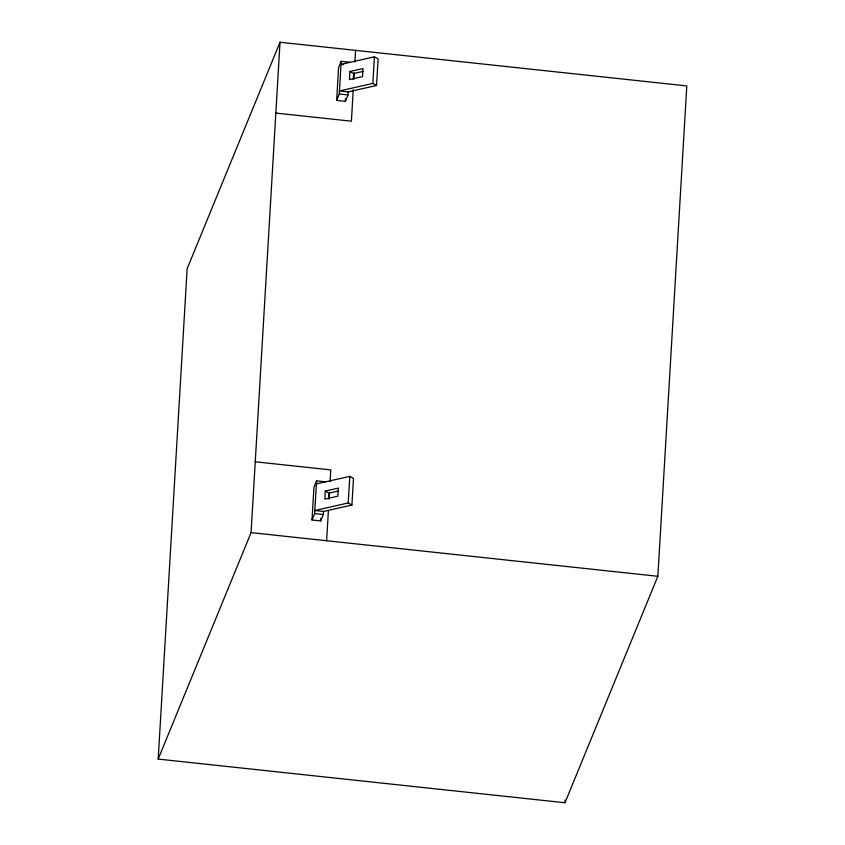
<?xml version="1.0" encoding="UTF-8"?>
<svg xmlns="http://www.w3.org/2000/svg" width="845" height="845" viewBox="0 0 845 845"><rect width="100%" height="100%" fill="white"/><g stroke="black" fill="none" stroke-linecap="round" stroke-linejoin="round"><path stroke-width="1.27" d="M158.195 759.085L187.146 268.71L280.022 42.25L686.805 85.915L657.854 576.29L564.978 802.75L158.195 759.085L251.071 532.625L280.022 42.25M343.514 64.632L341.021 64.368L374.409 56.816L378.116 58.886L376.543 85.472L348.172 91.894L347.992 94.946L345.362 101.358L336.648 100.418L338.57 67.727L341.2 61.315L349.925 62.255M316.4 483.921L349.788 476.369L353.485 478.439L351.911 505.035L323.54 511.447L323.36 514.499L320.73 520.911L312.016 519.971L313.949 487.28L316.579 480.868L325.293 481.808M336.648 100.418L339.278 94.006L341.2 61.315M312.016 519.971L314.646 513.559L316.579 480.868M345.362 101.358L345.52 98.738M320.73 520.911L320.889 518.291M349.936 71.487L349.46 79.557L362.516 76.599L362.991 68.54L349.936 71.487L353.632 73.557L363.128 71.413M325.304 491.051L324.829 499.11L337.884 496.163L338.359 488.093L325.304 491.051L329.011 493.121L338.496 490.966M353.294 79.324L353.632 73.557M328.663 498.877L329.011 493.121M326.614 540.726L328.399 510.56M329.096 498.761L329.487 492.202M330.099 481.703L330.796 469.904L255.253 461.792M353.252 89.707L351.393 121.194L275.85 113.082M353.865 79.219L354.256 72.659M354.879 62.16L355.576 50.362M376.543 85.472L372.846 83.401L374.409 56.816M351.911 505.035L348.214 502.965L349.788 476.369M564.978 802.75L565.125 800.12M372.846 83.401L339.458 90.954L348.172 91.894M348.214 502.965L314.826 510.517L323.54 511.447M339.278 94.006L347.992 94.946M314.646 513.559L323.36 514.499M251.071 532.625L657.854 576.29"/></g></svg>
